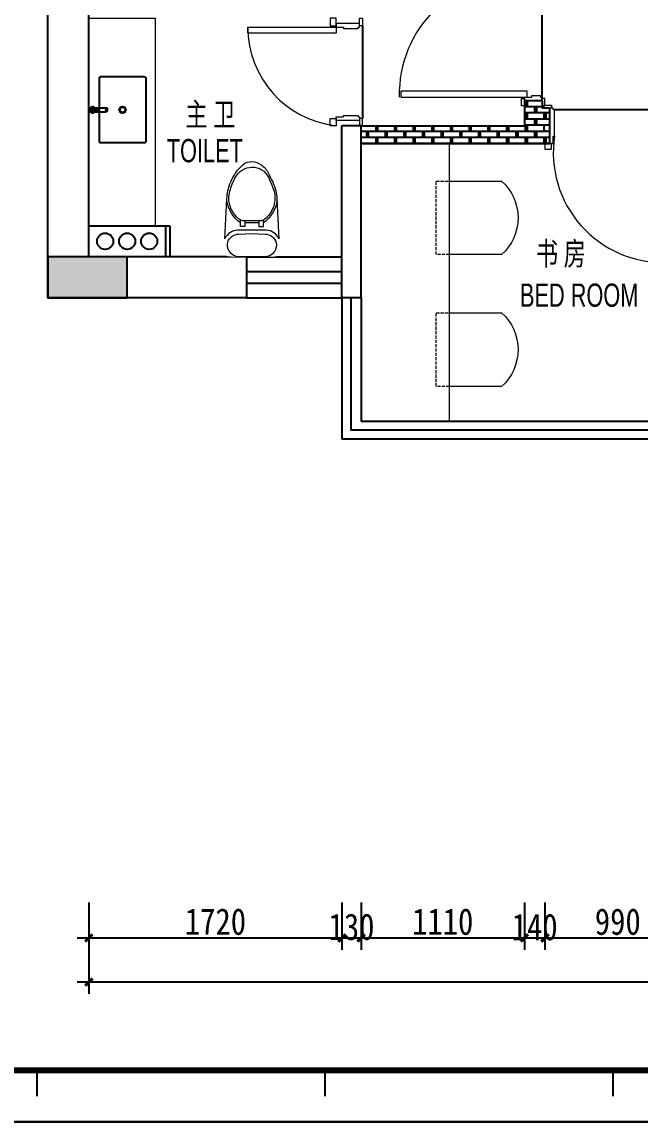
# Model space of a CAD drawing. Header units: millimetres. Extents: x 104198 to 1296755, y -81101 to 81453.
# Drawn here: x 681968 to 686169, y 66603 to 74078 of the extents above; entities that cross this region are included whole.
import ezdxf
from ezdxf.enums import TextEntityAlignment as Align

# ---------------------------------------------------------------- set-up
doc = ezdxf.new("R2010")
doc.units = ezdxf.units.MM
doc.set_wipeout_variables(frame=1)
doc.header["$PDMODE"] = 3
doc.linetypes.add('DASH', pattern=[8.89, 6.35, -2.54])
doc.layers.get('Defpoints').update_dxf_attribs({"color": 250})
for name, color, linetype, lineweight in [('01-PL-墙体柱子', 7, 'Continuous', 35), ('1-洁具', 31, 'Continuous', 15), ('1-活动家具', 51, 'Continuous', 20), ('1-门套', 3, 'Continuous', 13), ('P★01 活动家具', 51, 'Continuous', 0), ('P★04 平面门扇', 60, 'Continuous', 0), ('P★05 平面门套', 60, 'Continuous', 0), ('平面文字', 2, 'Continuous', 0)]:
    doc.layers.add(name, color=color, linetype=linetype, lineweight=lineweight)
for name, color, linetype in [('11-PL-原始门窗', 1, 'Continuous'), ('2-卫生间', 30, 'Continuous'), ('30-PL-平面文字说明', 1, 'Continuous'), ('P-新砌墙体填充', 8, 'Continuous'), ('图纸图框', 165, 'Continuous'), ('墙体', 7, 'Continuous'), ('窗户', 1, 'Continuous')]:
    doc.layers.add(name, color=color, linetype=linetype)
doc.styles.add('ROMANT', font='', dxfattribs={"width": 0.7})
doc.styles.add('新宋体', font='', dxfattribs={"width": 0.85})
doc.styles.add('黑体', font='simhei.ttf', dxfattribs={"width": 0.7})
doc.styles.get('ROMANT').set_extended_font_data('SimSun')
doc.styles.get('新宋体').set_extended_font_data('NSimSun')
doc.dimstyles.new('平面外部尺寸', dxfattribs={"dimtxt": 180, "dimasz": 50, "dimexe": 80, "dimexo": 60, "dimgap": 20, "dimtad": 1, "dimdec": 0, "dimtxsty": '新宋体', "dimblk": 'ARCHTICK', "dimcen": 2.5, "dimdle": 80, "dimclrd": 8, "dimclre": 8, "dimclrt": 1, "dimadec": 0, "dimazin": 0, "dimtfac": 1, "dimtdec": 0, "dimtix": 1, "dimtmove": 2, "dimatfit": 3, "dimldrblk": 'DOT', "dimfxl": 1, "dimarcsym": 0})

# ---------------------------------------------------------------- blocks, each defined once
blk = doc.blocks.new('A3图框')
at = {"layer": '图纸图框', "color": 165}
for p, q in [((727518.2, -378792.3), (727518.2, -378617.2)), ((729475.3, -378792.3), (729475.3, -378617.2)), ((731432.4, -378792.3), (731432.4, -378617.2)), ((722525.1, -378968), (743525, -378968)), ((722525.1, -378968), (743525, -378968)), ((722525.1, -378968), (743525, -378968)), ((722525.1, -378968), (743525, -378968)), ((722525.1, -378968), (743525, -378968))]:
    blk.add_line(p, q, dxfattribs=at)
at = {"layer": '图纸图框', "color": 165, "const_width": 42}
blk.add_lwpolyline([(743174.9, -364468.9), (723400.4, -364468.9), (723400.4, -378617.2), (743174.9, -378617.2)], close=True, dxfattribs=at)
blk = doc.blocks.new('麦丰图框2017新')
at = {"layer": '图纸图框', "color": 165, "linetype": 'ByBlock', "lineweight": -2, "ltscale": 0.1}
blk.add_lwpolyline([(0, 297), (420, 297), (420, 0), (0, 0)], close=True, dxfattribs=at)
at = {"xscale": 0.02000000000000001, "yscale": 0.02000000000000001, "zscale": 0.02000000000000001}
blk.add_blockref('A3图框', (-14450.5, 7579.36), dxfattribs=at)
at = {"linetype": 'ByBlock', "ltscale": 9000, "style": '黑体', "width": 0.8}
blk.add_attdef('项目名称', text='', height=4.12, dxfattribs=at).set_placement((390.62, 167.58), align=Align.CENTER)
at = {"layer": '图纸图框', "color": 0, "linetype": 'ByBlock', "ltscale": 0.1, "style": '新宋体', "width": 0.85}
for tag, height, p in [('（00-00-000）', 3.75, (389.26, 143.49)), ('平面布置图', 4.13, (388.85, 99.63))]:
    blk.add_attdef(tag, text='', height=height, dxfattribs=at).set_placement(p, align=Align.MIDDLE)
at = {"layer": '图纸图框', "color": 0, "style": '新宋体', "width": 0.85}
for tag, p in [('P-01', (381.76, 78.3)), ('1:50', (406.06, 78.57))]:
    blk.add_attdef(tag, text='', height=2.06, dxfattribs=at).set_placement(p, align=Align.MIDDLE)
blk = doc.blocks.new('_ArchTick')
at = {"color": 2, "linetype": 'ByBlock', "const_width": 0.4}
blk.add_lwpolyline([(-0.5, -0.5), (0.5, 0.5)], dxfattribs=at)
blk = doc.blocks.new('*D317')
at = {"layer": '30-PL-平面文字说明', "color": 8, "lineweight": -2, "transparency": 16777216}
for p, q in [((682423.3, 68093.5), (682423.3, 67773.5)), ((684143.3, 68093.5), (684143.3, 67773.5)), ((682343.3, 67853.5), (684223.3, 67853.5))]:
    blk.add_line(p, q, dxfattribs=at)
at = {"layer": 'Defpoints', "color": 0, "transparency": 16777216}
for p in [(682423.3, 68153.5), (684143.3, 68153.5), (684143.3, 67853.5)]:
    blk.add_point(p, dxfattribs=at)
at = {"layer": '30-PL-平面文字说明', "color": 8, "lineweight": -2, "transparency": 16777216, "xscale": 50, "yscale": 50, "zscale": 50, "rotation": 180}
blk.add_blockref('_ArchTick', (682423.3, 67853.5), dxfattribs=at)
at = {"layer": '30-PL-平面文字说明', "color": 8, "lineweight": -2, "transparency": 16777216, "xscale": 50, "yscale": 50, "zscale": 50}
blk.add_blockref('_ArchTick', (684143.3, 67853.5), dxfattribs=at)
at = {"layer": '30-PL-平面文字说明', "color": 1, "transparency": 16777216, "insert": (683283.3, 67963.5), "char_height": 180, "attachment_point": 5, "style": '新宋体'}
blk.add_mtext('1720', dxfattribs=at)
blk = doc.blocks.new('_Dot')
at = {"color": 2, "linetype": 'ByBlock', "lineweight": -2}
blk.add_line((-0.5, 0), (-1, 0), dxfattribs=at)
at = {"color": 2, "linetype": 'ByBlock', "const_width": 0.5}
blk.add_lwpolyline([(-0.25, 0, 1), (0.25, 0, 1)], format="xyb", close=True, dxfattribs=at)
blk = doc.blocks.new('*D318')
at = {"layer": '30-PL-平面文字说明', "color": 8, "lineweight": -2, "transparency": 16777216}
for p, q in [((684143.3, 68093.5), (684143.3, 67773.5)), ((684273.3, 68093.5), (684273.3, 67773.5)), ((684063.3, 67853.5), (684353.3, 67853.5))]:
    blk.add_line(p, q, dxfattribs=at)
at = {"layer": 'Defpoints', "color": 0, "transparency": 16777216}
for p in [(684143.3, 68153.5), (684273.3, 68153.5), (684273.3, 67853.5)]:
    blk.add_point(p, dxfattribs=at)
at = {"layer": '30-PL-平面文字说明', "color": 8, "lineweight": -2, "transparency": 16777216, "xscale": 50, "yscale": 50, "zscale": 50, "rotation": 180}
blk.add_blockref('_ArchTick', (684143.3, 67853.5), dxfattribs=at)
at = {"layer": '30-PL-平面文字说明', "color": 8, "lineweight": -2, "transparency": 16777216, "xscale": 50, "yscale": 50, "zscale": 50}
blk.add_blockref('_ArchTick', (684273.3, 67853.5), dxfattribs=at)
at = {"layer": '30-PL-平面文字说明', "color": 1, "transparency": 16777216, "insert": (684208.3, 67928.6), "char_height": 180, "attachment_point": 5, "style": '新宋体'}
blk.add_mtext('130', dxfattribs=at)
blk = doc.blocks.new('*D319')
at = {"layer": '30-PL-平面文字说明', "color": 8, "lineweight": -2, "transparency": 16777216}
for p, q in [((684273.3, 68093.5), (684273.3, 67773.5)), ((685383.3, 68093.5), (685383.3, 67773.5)), ((684193.3, 67853.5), (685463.3, 67853.5))]:
    blk.add_line(p, q, dxfattribs=at)
at = {"layer": 'Defpoints', "color": 0, "transparency": 16777216}
for p in [(684273.3, 68153.5), (685383.3, 68153.5), (685383.3, 67853.5)]:
    blk.add_point(p, dxfattribs=at)
at = {"layer": '30-PL-平面文字说明', "color": 8, "lineweight": -2, "transparency": 16777216, "xscale": 50, "yscale": 50, "zscale": 50, "rotation": 180}
blk.add_blockref('_ArchTick', (684273.3, 67853.5), dxfattribs=at)
at = {"layer": '30-PL-平面文字说明', "color": 8, "lineweight": -2, "transparency": 16777216, "xscale": 50, "yscale": 50, "zscale": 50}
blk.add_blockref('_ArchTick', (685383.3, 67853.5), dxfattribs=at)
at = {"layer": '30-PL-平面文字说明', "color": 1, "transparency": 16777216, "insert": (684828.3, 67963.5), "char_height": 180, "attachment_point": 5, "style": '新宋体'}
blk.add_mtext('1110', dxfattribs=at)
blk = doc.blocks.new('*D320')
at = {"layer": '30-PL-平面文字说明', "color": 8, "lineweight": -2, "transparency": 16777216}
for p, q in [((685383.3, 68093.5), (685383.3, 67773.5)), ((685523.3, 68093.5), (685523.3, 67773.5)), ((685303.3, 67853.5), (685603.3, 67853.5))]:
    blk.add_line(p, q, dxfattribs=at)
at = {"layer": 'Defpoints', "color": 0, "transparency": 16777216}
for p in [(685383.3, 68153.5), (685523.3, 68153.5), (685523.3, 67853.5)]:
    blk.add_point(p, dxfattribs=at)
at = {"layer": '30-PL-平面文字说明', "color": 8, "lineweight": -2, "transparency": 16777216, "xscale": 50, "yscale": 50, "zscale": 50, "rotation": 180}
blk.add_blockref('_ArchTick', (685383.3, 67853.5), dxfattribs=at)
at = {"layer": '30-PL-平面文字说明', "color": 8, "lineweight": -2, "transparency": 16777216, "xscale": 50, "yscale": 50, "zscale": 50}
blk.add_blockref('_ArchTick', (685523.3, 67853.5), dxfattribs=at)
at = {"layer": '30-PL-平面文字说明', "color": 1, "transparency": 16777216, "insert": (685453.3, 67927.1), "char_height": 180, "attachment_point": 5, "style": '新宋体'}
blk.add_mtext('140', dxfattribs=at)
blk = doc.blocks.new('*D321')
at = {"layer": '30-PL-平面文字说明', "color": 8, "lineweight": -2, "transparency": 16777216}
for p, q in [((685523.3, 68093.5), (685523.3, 67773.5)), ((686513.3, 68093.5), (686513.3, 67773.5)), ((685443.3, 67853.5), (686593.3, 67853.5))]:
    blk.add_line(p, q, dxfattribs=at)
at = {"layer": 'Defpoints', "color": 0, "transparency": 16777216}
for p in [(685523.3, 68153.5), (686513.3, 68153.5), (686513.3, 67853.5)]:
    blk.add_point(p, dxfattribs=at)
at = {"layer": '30-PL-平面文字说明', "color": 8, "lineweight": -2, "transparency": 16777216, "xscale": 50, "yscale": 50, "zscale": 50, "rotation": 180}
blk.add_blockref('_ArchTick', (685523.3, 67853.5), dxfattribs=at)
at = {"layer": '30-PL-平面文字说明', "color": 8, "lineweight": -2, "transparency": 16777216, "xscale": 50, "yscale": 50, "zscale": 50}
blk.add_blockref('_ArchTick', (686513.3, 67853.5), dxfattribs=at)
at = {"layer": '30-PL-平面文字说明', "color": 1, "transparency": 16777216, "insert": (686018.3, 67963.5), "char_height": 180, "attachment_point": 5, "style": '新宋体'}
blk.add_mtext('990', dxfattribs=at)
blk = doc.blocks.new('*D327')
at = {"layer": '30-PL-平面文字说明', "color": 8, "lineweight": -2, "transparency": 16777216}
for p, q in [((682423.3, 68093.5), (682423.3, 67473.5)), ((691373.3, 68093.5), (691373.3, 67473.5)), ((691453.3, 67553.5), (682343.3, 67553.5))]:
    blk.add_line(p, q, dxfattribs=at)
at = {"layer": 'Defpoints', "color": 0, "transparency": 16777216}
for p in [(682423.3, 68153.5), (691373.3, 68153.5), (682423.3, 67553.5)]:
    blk.add_point(p, dxfattribs=at)
at = {"layer": '30-PL-平面文字说明', "color": 8, "lineweight": -2, "transparency": 16777216, "xscale": 50, "yscale": 50, "zscale": 50, "rotation": 180}
blk.add_blockref('_ArchTick', (682423.3, 67553.5), dxfattribs=at)
at = {"layer": '30-PL-平面文字说明', "color": 8, "lineweight": -2, "transparency": 16777216, "xscale": 50, "yscale": 50, "zscale": 50}
blk.add_blockref('_ArchTick', (691373.3, 67553.5), dxfattribs=at)
at = {"layer": '30-PL-平面文字说明', "color": 1, "transparency": 16777216, "insert": (686898.3, 67663.5), "char_height": 180, "attachment_point": 5, "style": '新宋体'}
blk.add_mtext('8950', dxfattribs=at)
blk = doc.blocks.new('A$C562B1669')
at = {"layer": '1-活动家具', "color": 51}
blk.add_lwpolyline([(419.8, 450.1), (99.7, 450.1, 0.444444), (99.7, 0), (419.8, 0)], format="xyb", dxfattribs=at)
at = {"layer": '1-活动家具', "color": 8, "linetype": 'DASH', "ltscale": 3}
blk.add_lwpolyline([(419.8, 0), (499.8, 0), (499.8, 450.1), (419.8, 450.1)], dxfattribs=at)
blk = doc.blocks.new('*U124')
at = {"layer": '1-门套'}
for points in [[(20, 140), (70, 140), (70, 160), (20, 160)], [(20, 20), (70, 20), (70, 0), (20, 0)]]:
    blk.add_lwpolyline(points, close=True, dxfattribs=at)
blk.add_lwpolyline([(10, 30), (10, 20), (35, 20), (35, 140), (10, 140), (10, 90), (0, 90), (0, 30), (10, 30)], dxfattribs=at)
blk = doc.blocks.new('A$C52425123')
at = {"color": 31}
blk.add_wipeout([(0, 108.7), (1.9, 42.4), (7.2, 29.4), (15, 18.5), (22.2, 11.9), (32.9, 5.4), (42.2, 2), (49.4, 0.5), (57.1, 0), (370.7, 14.5), (425.1, 20.8), (453.3, 27.2), (493.5, 38.5), (533.4, 51), (555.7, 60.3), (586.8, 80.5), (609.4, 100.9), (630.3, 123.1), (651.9, 160.9), (657.5, 196), (657.2, 204.1), (653.8, 228), (645.1, 256.4), (630.4, 285.1), (616.5, 303.4), (608.8, 311.3), (581.6, 331.4), (558.8, 344.1), (542.3, 352.9), (507.5, 368.7), (479.9, 376.6), (454.5, 380.8), (396.5, 388.9), (370.8, 393.8), (284, 397.8), (79.2, 407.3), (47.2, 407.4), (26, 399), (10.3, 383.9), (3.8, 371.7), (0, 351.2), (0, 298.7)], dxfattribs=at).dxf.layer = '1-洁具'
at = {"layer": '1-洁具', "color": 35, "linetype": 'ByBlock'}
blk.add_line((230.4, 252), (230.4, 156), dxfattribs=at)
at = {"layer": '1-洁具', "color": 35}
for points in [[(122.1, 20.6), (393.7, 34.1, 0.039846), (448, 41.2, 0.096207), (565.7, 91.1, 0.060028), (624.5, 141.9, 0.204422), (646.1, 204, 0.133941), (624.5, 266.1, 0.129163), (565.7, 316.9, -0.000598), (508.3, 345.2, 0.056687), (448, 366.8, 0.051135), (393.7, 373.9), (122.1, 387.7, -0.272391), (180.3, 303.9), (180.3, 104.2, -0.270676), (122.1, 20.4)], [(154.1, 113.3), (157.9, 204.1), (154.1, 295, 0.31346), (97.1, 368.5, 0.214355), (35.5, 356.9, 0.225612), (0, 298.7), (0, 108.7, 0.221111), (35.5, 51.3, 0.214469), (100.8, 40.7, 0.149897), (138.6, 68.7, 0.149897), (154.1, 113.1)], [(262.8, 300.7, 0.09365), (248.5, 278.7, 0.098915), (243.5, 253), (243.5, 155, 0.096282), (248.5, 129.3, 0.096282), (262.8, 107.4, 0.05557), (298, 78.2, 0.05557), (338.8, 57.5, 0.092989), (397.2, 47.3, 0.063501), (444.4, 53.9, 0.057856), (539.8, 92.1, 0.268831), (608.2, 204, 0.294074), (539.8, 315.9, 0.034416), (444.4, 354.2, 0.087024), (397.2, 360.8, 0.134611), (298, 329.8, 0.061058), (262.8, 300.7)]]:
    blk.add_lwpolyline(points, format="xyb", close=True, dxfattribs=at)
at = {"layer": '1-洁具', "color": 35, "linetype": 'ByBlock'}
for points in [[(243.5, 252), (205.9, 252), (205.9, 281.7), (249.8, 281.7)], [(243.5, 156), (205.9, 156), (205.9, 126.3), (249.8, 126.3)]]:
    blk.add_lwpolyline(points, dxfattribs=at)
for centre, start, end in [((411.3, 157.3), 98.20638, 145.47409), ((411.3, 250.8), 214.52591, 261.77825)]:
    blk.add_arc(centre, 219.6, start, end, dxfattribs=at)
blk = doc.blocks.new('A$C4B8E483D')
at = {"layer": '2-卫生间', "color": 31}
for p, q in [((385, 265.3), (297, 265.3)), ((385, 234.7), (297, 234.7))]:
    blk.add_line(p, q, dxfattribs=at)
blk.add_lwpolyline([(350, 234.7), (350, 10, -0.414214), (340, 0), (10, 0, -0.414214), (0, 10), (0, 490, -0.414214), (10, 500), (340, 500, -0.414214), (350, 490), (350, 265.3)], format="xyb", dxfattribs=at)
at = {"layer": '2-卫生间', "color": 8}
blk.add_circle((175, 250), 25, dxfattribs=at)
at = {"layer": '2-卫生间', "color": 250}
blk.add_circle((175, 250), 20, dxfattribs=at)
at = {"layer": '2-卫生间', "color": 31}
for centre, radius, start, end in [((351.4, 250), 2.86, 90, 270), ((375.7, -56.3), 310.1, 85.50816, 94.49184), ((402.2, 250), 23, 189.48811, 170.51189), ((402.2, 250), 12.3, 196.41355, 163.58645), ((402.2, 250), 10.7, 198.39514, 161.60486), ((400, 250), 2.86, 270, 90), ((375.7, 556.3), 310.1, 265.50816, 274.49184)]:
    blk.add_arc(centre, radius, start, end, dxfattribs=at)
at = {"layer": '2-卫生间', "color": 31, "extrusion": (0, 0, -1)}
for centre in [(297, 250), (306.8, 250), (308.2, 250)]:
    blk.add_ellipse(centre, major_axis=(0, 15.3), ratio=0.448066, start_param=3.141593, end_param=6.283185, dxfattribs=at)
blk = doc.blocks.new('A$C3C9D7E83')
at = {"layer": '1-门套'}
for points in [[(50, 200), (0, 200), (0, 220), (50, 220)], [(50, 40), (0, 40), (0, 0), (50, 0)]]:
    blk.add_lwpolyline(points, close=True, dxfattribs=at)
blk.add_lwpolyline([(60, 190), (60, 200), (35, 200), (35, 40), (60, 40), (60, 90), (70, 90), (70, 190), (60, 190)], dxfattribs=at)

msp = doc.modelspace()

# ---------------------------------------------------------------- hatches: boundary and pattern name
at = {"layer": '01-PL-墙体柱子', "lineweight": -2, "ltscale": 10}
msp.add_hatch(color=8, dxfattribs=at).paths.add_polyline_path([(682683.3, 72483.5), (682143.3, 72483.5), (682143.3, 72203.5), (682683.3, 72203.5)])
at = {"layer": 'P-新砌墙体填充', "lineweight": -3}
h = msp.add_hatch(dxfattribs=at)
h.set_pattern_fill('BRSTONE', color=256, scale=5, style=0)
h.set_pattern_definition([(0, (684273.207, 73253.464), (9e-15, 41.91), []), (90, (684387.51, 73253.464), (-63.5, 41.91), [41.91, -41.91]), (90, (684374.81, 73253.464), (-63.5, 41.91), [41.91, -41.91]), (0, (684387.507, 73260.45), (63.5, 41.91), [-114.3, 12.7]), (0, (684387.507, 73267.434), (63.5, 41.91), [-114.3, 12.7]), (0, (684387.507, 73274.42), (63.5, 41.91), [-114.3, 12.7]), (0, (684387.507, 73281.404), (63.5, 41.91), [-114.3, 12.7]), (0, (684387.507, 73288.39), (63.5, 41.91), [-114.3, 12.7])])
h.paths.add_polyline_path([(685518.2, 73373.5), (685553.2, 73373.5), (685553.2, 73493.5), (685518.2, 73493.5), (685503.2, 73493.5), (685503.2, 73543.5), (685383.2, 73543.5), (685383.2, 73508.5), (685383.2, 73373.5), (684273.2, 73373.5), (684273.2, 73253.5), (685553.2, 73253.5), (685553.2, 73343.5), (685518.2, 73343.5)])

# ---------------------------------------------------------------- linework, layer by layer
at = {"color": 8, "linetype": 'ByBlock', "ltscale": 2}
for p, q in [((685503.2, 73543.5), (685503.2, 74403.5)), ((684283.2, 74053.5), (684283.2, 73423.5)), ((685588.2, 73483.2), (686338.2, 73483.2))]:
    msp.add_line(p, q, dxfattribs=at)
at = {"color": 5}
for p, q in [((685383.2, 73543.5), (685383.2, 73373.5)), ((685503.2, 73543.5), (685503.2, 73493.5)), ((685553.2, 73493.5), (685503.2, 73493.5)), ((685553.2, 73493.5), (685553.2, 73253.5)), ((684273.2, 73373.5), (685383.2, 73373.5)), ((685553.2, 73253.5), (684273.2, 73253.5))]:
    msp.add_line(p, q, dxfattribs=at)
at = {"layer": '01-PL-墙体柱子', "color": 8, "lineweight": -2, "ltscale": 10}
msp.add_lwpolyline([(682683.3, 72483.5), (682143.3, 72483.5), (682143.3, 72203.5), (682683.3, 72203.5)], close=True, dxfattribs=at)
at = {"layer": '1-门套'}
for points in [[(685568.2, 73493.5), (685518.2, 73493.5), (685518.2, 73513.5), (685568.2, 73513.5)], [(685568.2, 73253.5), (685523.1, 73253.5), (685523.1, 73213.5), (685568.2, 73213.5)]]:
    msp.add_lwpolyline(points, close=True, dxfattribs=at)
msp.add_lwpolyline([(685578.2, 73483.5), (685578.2, 73493.5), (685553.2, 73493.5), (685553.2, 73253.5), (685578.2, 73253.5), (685578.2, 73303.5), (685588.2, 73303.5), (685588.2, 73483.5), (685578.2, 73483.5)], dxfattribs=at)
at = {"layer": '11-PL-原始门窗', "color": 251}
for p, q in [((683493.3, 72383.5), (684143.3, 72383.5)), ((683493.3, 72303.5), (684143.3, 72303.5)), ((684203.3, 72203.5), (684203.3, 71303.5)), ((686233.3, 71303.5), (684203.3, 71303.5))]:
    msp.add_line(p, q, dxfattribs=at)
at = {"layer": '30-PL-平面文字说明'}
for p, q in [((685503.2, 73543.5), (685383.2, 73543.5)), ((682423.3, 72693.5), (682973.3, 72693.5)), ((682973.3, 72693.5), (682973.3, 72483.5)), ((684143.3, 72203.5), (684143.3, 71243.5)), ((684273.3, 72203.5), (684273.3, 71363.5)), ((686233.3, 71363.5), (684273.3, 71363.5)), ((686233.3, 71243.5), (684143.3, 71243.5))]:
    msp.add_line(p, q, dxfattribs=at)
at = {"layer": 'P★01 活动家具'}
for points in [[(682423.2, 74103.5), (682873.2, 74103.5), (682873.2, 72693.5), (682423.2, 72693.5)], [(684873.2, 73253.5), (684273.3, 73253.5), (684273.3, 71363.5), (684873.2, 71363.5)]]:
    msp.add_lwpolyline(points, close=True, dxfattribs=at)
at = {"layer": 'P★04 平面门扇'}
for points in [[(684103.2, 74003.5), (683503.2, 74003.5), (683503.2, 74043.5), (684103.2, 74043.5)], [(684543.2, 73568.5), (685403.2, 73568.5), (685403.2, 73608.5), (684543.2, 73608.5)]]:
    msp.add_lwpolyline(points, close=True, dxfattribs=at)
at = {"layer": 'P★04 平面门扇', "color": 250}
for centre, radius, start, end in [((685335.1, 73588.5), 802.1, 85.84337, 181.42877), ((684176.5, 74042.8), 673.3, 179.9393, 263.75102), ((686328.2, 73191.6), 748.4, 171.40409, 271.53132)]:
    msp.add_arc(centre, radius, start, end, dxfattribs=at)
at = {"layer": '墙体', "color": 7}
for p, q in [((682143.3, 72203.5), (682143.3, 77803.5)), ((682423.3, 72483.5), (682423.3, 77573.5)), ((684273.2, 73373.5), (684143.2, 73373.5)), ((684143.2, 72203.5), (684143.2, 73373.5)), ((684273.2, 72203.5), (684273.2, 73373.5)), ((683493.3, 72483.5), (682423.3, 72483.5)), ((683493.3, 72483.5), (683493.3, 72203.5)), ((683493.3, 72203.5), (682143.3, 72203.5)), ((684273.3, 72203.5), (684143.3, 72203.5))]:
    msp.add_line(p, q, dxfattribs=at)
at = {"layer": '墙体', "color": 251}
for p, q in [((682423.3, 72693.5), (682943.3, 72693.5)), ((682943.3, 72693.5), (682943.3, 72483.5))]:
    msp.add_line(p, q, dxfattribs=at)
at = {"layer": '墙体', "color": 1}
for centre in [(682533.3, 72588.5), (682683.3, 72588.5), (682833.3, 72588.5)]:
    msp.add_circle(centre, 55, dxfattribs=at)
at = {"layer": '窗户', "color": 1}
for p, q in [((683493.3, 72483.5), (684143.3, 72483.5)), ((683493.3, 72203.5), (684143.3, 72203.5))]:
    msp.add_line(p, q, dxfattribs=at)

# ---------------------------------------------------------------- block references
at = {"linetype": 'ByBlock', "xscale": 50.00095976796001, "yscale": 50.0009597680255, "zscale": 50.00095976802441}
msp.add_blockref('麦丰图框2017新', (677078.6, 66602.9), dxfattribs=at)
at = {"layer": '30-PL-平面文字说明', "rotation": 270}
msp.add_blockref('A$C3C9D7E83', (684063.2, 74103.5), dxfattribs=at)
at = {"layer": '30-PL-平面文字说明', "xscale": -1, "rotation": 270}
msp.add_blockref('A$C3C9D7E83', (684063.2, 73373.5), dxfattribs=at)
at = {"layer": 'P★01 活动家具', "xscale": 0.9000000000232831, "yscale": 0.9000000000014552, "zscale": 0.9, "rotation": 180}
msp.add_blockref('A$C4B8E483D', (682809.5, 73707.1), dxfattribs=at)
at = {"layer": 'P★01 活动家具', "xscale": -1.111111111124046, "yscale": 1.111111111124046, "zscale": 1.11111111111111}
for p in [(685339.6, 72497.7), (685339.6, 71601.9)]:
    msp.add_blockref('A$C562B1669', p, dxfattribs=at)
at = {"layer": 'P★05 平面门套', "xscale": -1, "rotation": 90}
msp.add_blockref('*U124', (685523.2, 73578.5), dxfattribs=at)

# ---------------------------------------------------------------- texts
at = {"layer": '平面文字', "insert": (683079.3, 73529.4), "char_height": 157.895, "attachment_point": 1, "style": 'ROMANT'}
msp.add_mtext_dynamic_manual_height_columns('{\\fMicrosoft YaHei|b0|i0|c134|p34;主 卫 }', width=348.52, gutter_width=12.5, heights=[0], dxfattribs=at)
at = {"layer": '平面文字', "char_height": 157.895, "width": 40937.329, "attachment_point": 1, "style": 'ROMANT'}
for s, insert in [('{\\fMicrosoft YaHei|b0|i0|c134|p34;书 房}', (685462.1, 72583.1)), ('{\\fﾾﾭﾵﾩWﾷﾱﾷￂﾺￚ|b0|i0|c134|p49;BED ROOM}', (685353.4, 72301.1))]:
    msp.add_mtext(s, dxfattribs=dict(at, insert=insert))

# ---------------------------------------------------------------- dimensions: what is measured, and where the dimension line sits
at = {"layer": '30-PL-平面文字说明', "color": 251}
for base, p1, p2, picture, middle in [((684143.3, 67853.5), (682423.3, 68153.5), (684143.3, 68153.5), '*D317', (683283.3, 67963.5)), ((682423.3, 67553.5), (691373.3, 68153.5), (682423.3, 68153.5), '*D327', (686898.3, 67663.5)), ((685383.3, 67853.5), (684273.3, 68153.5), (685383.3, 68153.5), '*D319', (684828.3, 67963.5)), ((686513.3, 67853.5), (685523.3, 68153.5), (686513.3, 68153.5), '*D321', (686018.3, 67963.5))]:
    dim = msp.add_linear_dim(base=base, p1=p1, p2=p2, dimstyle='平面外部尺寸', dxfattribs=at)
    dim.commit()
    dim.dimension.update_dxf_attribs({"geometry": picture, "text_midpoint": middle})
for base, p1, p2, picture, middle in [((684273.3, 67853.5), (684143.3, 68153.5), (684273.3, 68153.5), '*D318', (684208.3, 67928.6)), ((685523.3, 67853.5), (685383.3, 68153.5), (685523.3, 68153.5), '*D320', (685453.3, 67927.1))]:
    dim = msp.add_linear_dim(base=base, p1=p1, p2=p2, dimstyle='平面外部尺寸', dxfattribs=at)
    dim.commit()
    dim.dimension.update_dxf_attribs({"geometry": picture, "text_midpoint": middle, "dimtype": 160})

# ---------------------------------------------------------------- next in the draw order: block references
at = {"layer": 'P★01 活动家具', "xscale": -1, "rotation": 270}
msp.add_blockref('A$C52425123', (683327.2, 72483.5), dxfattribs=at)

# ---------------------------------------------------------------- next in the draw order: texts
at = {"layer": '平面文字', "insert": (682952.4, 73283.2), "char_height": 157.895, "width": 40937.329, "attachment_point": 1, "style": 'ROMANT'}
msp.add_mtext('{\\fﾾﾭﾵﾩWﾷﾱﾷￂﾺￚ|b0|i0|c134|p49;TOILET}', dxfattribs=at)

doc.saveas('drawing.dxf')
